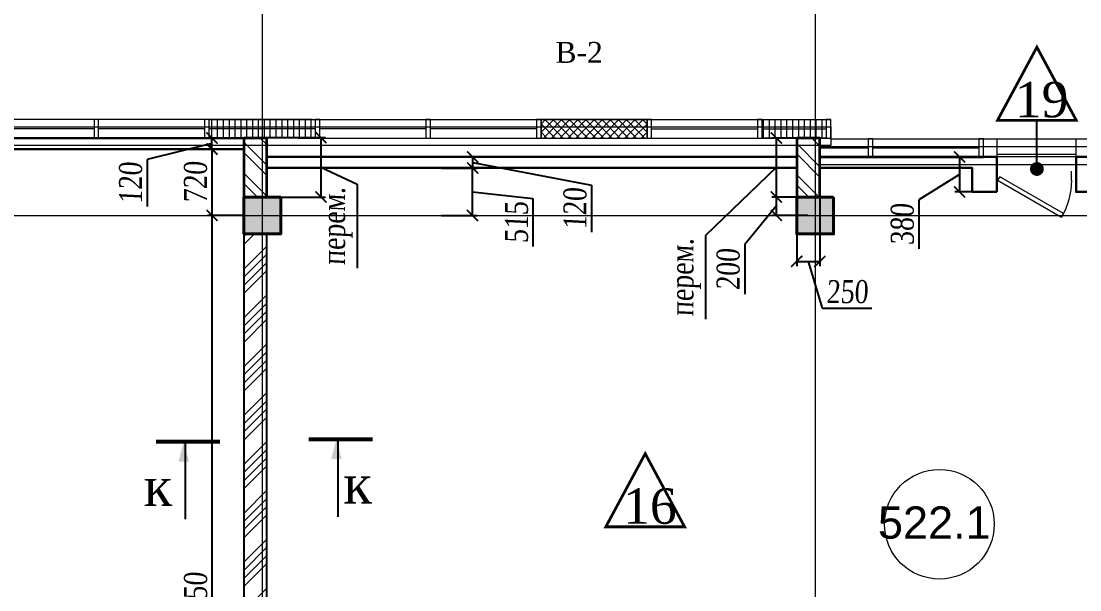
# Model space of a CAD drawing. Header units: inches. Extents: x -407541 to 6688123, y -998590 to 1205599.
# Drawn here: x 154287 to 165775, y 267773 to 273946 of the extents above; entities that cross this region are included whole.
import ezdxf

# ---------------------------------------------------------------- set-up
doc = ezdxf.new("R2010")
doc.units = ezdxf.units.IN
doc.header["$MEASUREMENT"] = 0
doc.linetypes.add('ACAD_ISO04W100', pattern=[30, 24, -3, 0, -3])
for name, color, linetype, lineweight in [('ведомость витражей', 224, 'Continuous', 13), ('ВИТРАЖ', 145, 'Continuous', 9), ('двери', 123, 'Continuous', 13), ('КИРПИЧ', 30, 'Continuous', 35), ('марки полов', 140, 'Continuous', 5), ('МОНОЛИТ', 5, 'Continuous', 40), ('Ограждения', 110, 'Continuous', 18), ('Оси', 254, 'ACAD_ISO04W100', 5), ('ПЕРЕГОРОДКА', 7, 'Continuous', 25), ('размер внутр', 142, 'Continuous', 5), ('Цоколь', 21, 'Continuous', 30), ('Штриховка', 7, 'Continuous', 9), ('ШТРИХОВКА КИРПИЧ', 30, 'Continuous', 9), ('Экспликацийа', 7, 'Continuous', 18)]:
    doc.layers.add(name, color=color, linetype=linetype, lineweight=lineweight)
doc.layers.add('РЕАЛЬНЫЙ ВИТРАЖ', color=120, linetype='Continuous', lineweight=5, plot=False)
doc.styles.get("Standard").update_dxf_attribs({"font": 'arial.ttf'})
doc.styles.add('STYLE2', font='times.ttf', dxfattribs={"width": 0.8, "oblique": 3})
doc.styles.add('Times', font='times.ttf')
doc.styles.add('стиль1', font='times.ttf')
doc.dimstyles.new('vnytren', dxfattribs={"dimtxt": 250, "dimasz": 120, "dimexe": 50, "dimexo": 0, "dimgap": 50, "dimtad": 1, "dimdec": 0, "dimzin": 0, "dimdsep": 46, "dimtxsty": 'STYLE2', "dimblk": 'ARCHTICK', "dimcen": 0, "dimadec": 0, "dimazin": 0, "dimtfac": 1, "dimtdec": 0, "dimtmove": 1, "dimatfit": 2, "dimldrblk": 'DOT', "dimfxl": 1, "dimtolj": 1, "dimtzin": 0, "dimarcsym": 0})
doc.dimstyles.new('для 100 масштаба', dxfattribs={"dimtxt": 200, "dimasz": 150, "dimexe": 70, "dimexo": 0, "dimgap": 50, "dimtad": 1, "dimdec": 0, "dimrnd": 5, "dimzin": 0, "dimdsep": 46, "dimtxsty": 'Standard', "dimblk": 'ARCHTICK', "dimcen": 0, "dimadec": 0, "dimazin": 0, "dimtfac": 1, "dimtdec": 0, "dimtmove": 1, "dimatfit": 2, "dimldrblk": 'DOT', "dimfxl": 1, "dimtolj": 1, "dimtzin": 0, "dimarcsym": 0})

# ---------------------------------------------------------------- blocks, each defined once
blk = doc.blocks.new('*U23')
for p, q in [((-800, 0), (-800, 100)), ((0, 0), (0, 100))]:
    blk.add_line(p, q)
blk.add_lwpolyline([(0, 0), (-693, -400), (-715, -362), (-22, 38)], close=True)
blk.add_arc((0, 0), 800, 180, 210)
blk = doc.blocks.new('_ARCHTICK')
at = {"color": 0, "linetype": 'ByBlock', "const_width": 0.15}
blk.add_lwpolyline([(-0.5, -0.5), (0.5, 0.5)], dxfattribs=at)
blk = doc.blocks.new('*D1635')
at = {"layer": 'размер внутр', "color": 0, "lineweight": -2, "transparency": 16777216}
for p, q in [((156703, 271837), (156308, 271837)), ((156358, 263487), (156358, 271837)), ((156703, 263487), (156308, 263487))]:
    blk.add_line(p, q, dxfattribs=at)
at = {"layer": 'размер внутр', "color": 0, "lineweight": -2, "transparency": 16777216, "xscale": 120, "yscale": 120, "zscale": 120}
for p, rotation in [((156358, 271837), 90), ((156358, 263487), 270)]:
    blk.add_blockref('_ARCHTICK', p, dxfattribs=dict(at, rotation=rotation))
at = {"layer": 'размер внутр', "color": 0, "transparency": 16777216, "insert": (156181, 267662), "char_height": 250, "attachment_point": 5, "rotation": 90, "style": 'STYLE2'}
blk.add_mtext('\\A1;8350', dxfattribs=at)
blk = doc.blocks.new('_Dot')
at = {"color": 0, "linetype": 'ByBlock', "lineweight": -2}
blk.add_line((-0.5, 0), (-1, 0), dxfattribs=at)
at = {"color": 0, "linetype": 'ByBlock', "const_width": 0.5}
blk.add_lwpolyline([(-0.25, 0, 1), (0.25, 0, 1)], format="xyb", close=True, dxfattribs=at)
blk = doc.blocks.new('*D1636')
at = {"layer": 'размер внутр', "color": 0, "lineweight": -2, "transparency": 16777216}
for p, q in [((156614, 272557), (156308, 272557)), ((156358, 271837), (156358, 272557)), ((156703, 271837), (156308, 271837))]:
    blk.add_line(p, q, dxfattribs=at)
at = {"layer": 'размер внутр', "color": 0, "lineweight": -2, "transparency": 16777216, "xscale": 120, "yscale": 120, "zscale": 120}
for p, rotation in [((156358, 272557), 90), ((156358, 271837), 270)]:
    blk.add_blockref('_ARCHTICK', p, dxfattribs=dict(at, rotation=rotation))
at = {"layer": 'размер внутр', "color": 0, "transparency": 16777216, "insert": (156180, 272197), "char_height": 250, "attachment_point": 5, "rotation": 90, "style": 'STYLE2'}
blk.add_mtext('\\A1;720', dxfattribs=at)
blk = doc.blocks.new('*D1844')
at = {"layer": 'размер внутр', "color": 0, "lineweight": -2, "transparency": 16777216}
for p, q in [((162703, 272677), (162431, 272677)), ((162481, 272677), (162481, 272037)), ((162481, 272357), (161713, 271620)), ((162703, 272037), (162431, 272037)), ((161713, 271620), (161713, 270710))]:
    blk.add_line(p, q, dxfattribs=at)
at = {"layer": 'размер внутр', "color": 0, "lineweight": -2, "transparency": 16777216, "xscale": 120, "yscale": 120, "zscale": 120}
for p, rotation in [((162481, 272677), 90), ((162481, 272037), 270)]:
    blk.add_blockref('_ARCHTICK', p, dxfattribs=dict(at, rotation=rotation))
at = {"layer": 'размер внутр', "color": 0, "transparency": 16777216, "insert": (161498, 271165), "char_height": 250, "attachment_point": 5, "rotation": 90, "style": 'STYLE2'}
blk.add_mtext('\\A1;{\\fTimes New Roman|b0|i0|c204|p18;перем.}', dxfattribs=at)
blk = doc.blocks.new('*D1845')
at = {"layer": 'размер внутр', "color": 0, "lineweight": -2, "transparency": 16777216}
for p, q in [((162703, 272037), (162431, 272037)), ((162481, 272037), (162481, 271837)), ((162481, 271937), (162138, 271521)), ((162825, 271837), (162431, 271837)), ((162138, 271521), (162138, 270982))]:
    blk.add_line(p, q, dxfattribs=at)
at = {"layer": 'размер внутр', "color": 0, "lineweight": -2, "transparency": 16777216, "xscale": 120, "yscale": 120, "zscale": 120}
for p, rotation in [((162481, 272037), 90), ((162481, 271837), 270)]:
    blk.add_blockref('_ARCHTICK', p, dxfattribs=dict(at, rotation=rotation))
at = {"layer": 'размер внутр', "color": 0, "transparency": 16777216, "insert": (161960, 271251), "char_height": 250, "attachment_point": 5, "rotation": 90, "style": 'STYLE2'}
blk.add_mtext('\\A1;200', dxfattribs=at)
blk = doc.blocks.new('*D3149')
at = {"layer": 'размер внутр', "color": 0, "lineweight": -2, "transparency": 16777216}
for p, q in [((156357, 272617), (155654, 272445)), ((156399, 272677), (156307, 272677)), ((156357, 272557), (156357, 272677)), ((156399, 272557), (156307, 272557)), ((155654, 272445), (155654, 271934))]:
    blk.add_line(p, q, dxfattribs=at)
at = {"layer": 'размер внутр', "color": 0, "lineweight": -2, "transparency": 16777216, "xscale": 120, "yscale": 120, "zscale": 120}
for p, rotation in [((156357, 272677), 90), ((156357, 272557), 270)]:
    blk.add_blockref('_ARCHTICK', p, dxfattribs=dict(at, rotation=rotation))
at = {"layer": 'размер внутр', "color": 0, "transparency": 16777216, "insert": (155476, 272190), "char_height": 250, "attachment_point": 5, "rotation": 90, "style": 'STYLE2'}
blk.add_mtext('\\A1;120', dxfattribs=at)
blk = doc.blocks.new('*D3150')
at = {"layer": 'размер внутр', "color": 0, "lineweight": -2, "transparency": 16777216}
for p, q in [((158849, 272352), (159235, 272352)), ((159185, 271837), (159185, 272352)), ((159185, 272095), (159840, 272022)), ((159840, 272022), (159840, 271500)), ((158849, 271837), (159235, 271837))]:
    blk.add_line(p, q, dxfattribs=at)
at = {"layer": 'размер внутр', "color": 0, "lineweight": -2, "transparency": 16777216, "xscale": 120, "yscale": 120, "zscale": 120}
for p, rotation in [((159185, 272352), 90), ((159185, 271837), 270)]:
    blk.add_blockref('_ARCHTICK', p, dxfattribs=dict(at, rotation=rotation))
at = {"layer": 'размер внутр', "color": 0, "transparency": 16777216, "insert": (159663, 271761), "char_height": 250, "attachment_point": 5, "rotation": 90, "style": 'STYLE2'}
blk.add_mtext('\\A1;515', dxfattribs=at)
blk = doc.blocks.new('*D3151')
at = {"layer": 'размер внутр', "color": 0, "lineweight": -2, "transparency": 16777216}
for p, q in [((158849, 272472), (159237, 272472)), ((159187, 272352), (159187, 272472)), ((159187, 272412), (160475, 272167)), ((158849, 272352), (159237, 272352)), ((160475, 272167), (160475, 271656))]:
    blk.add_line(p, q, dxfattribs=at)
at = {"layer": 'размер внутр', "color": 0, "lineweight": -2, "transparency": 16777216, "xscale": 120, "yscale": 120, "zscale": 120}
for p, rotation in [((159187, 272472), 90), ((159187, 272352), 270)]:
    blk.add_blockref('_ARCHTICK', p, dxfattribs=dict(at, rotation=rotation))
at = {"layer": 'размер внутр', "color": 0, "transparency": 16777216, "insert": (160298, 271912), "char_height": 250, "attachment_point": 5, "rotation": 90, "style": 'STYLE2'}
blk.add_mtext('\\A1;120', dxfattribs=at)
blk = doc.blocks.new('*D3152')
at = {"layer": 'размер внутр', "color": 0, "lineweight": -2, "transparency": 16777216}
for p, q in [((164571, 272472), (164419, 272472)), ((164469, 272472), (164469, 272092)), ((164469, 272282), (164028, 272007)), ((164607, 272092), (164419, 272092)), ((164028, 272007), (164028, 271473))]:
    blk.add_line(p, q, dxfattribs=at)
at = {"layer": 'размер внутр', "color": 0, "lineweight": -2, "transparency": 16777216, "xscale": 120, "yscale": 120, "zscale": 120}
for p, rotation in [((164469, 272472), 90), ((164469, 272092), 270)]:
    blk.add_blockref('_ARCHTICK', p, dxfattribs=dict(at, rotation=rotation))
at = {"layer": 'размер внутр', "color": 0, "transparency": 16777216, "insert": (163850, 271740), "char_height": 250, "attachment_point": 5, "rotation": 90, "style": 'STYLE2'}
blk.add_mtext('\\A1;380', dxfattribs=at)
blk = doc.blocks.new('*D3252')
at = {"layer": 'размер внутр', "color": 0, "lineweight": -2, "transparency": 16777216}
for p, q in [((162703, 272037), (162703, 271288)), ((162953, 272037), (162953, 271288)), ((162703, 271338), (162953, 271338)), ((162828, 271338), (162980, 270831)), ((162980, 270831), (163519, 270831))]:
    blk.add_line(p, q, dxfattribs=at)
at = {"layer": 'размер внутр', "color": 0, "lineweight": -2, "transparency": 16777216, "xscale": 120, "yscale": 120, "zscale": 120, "rotation": 180}
blk.add_blockref('_ARCHTICK', (162703, 271338), dxfattribs=at)
at = {"layer": 'размер внутр', "color": 0, "lineweight": -2, "transparency": 16777216, "xscale": 120, "yscale": 120, "zscale": 120}
blk.add_blockref('_ARCHTICK', (162953, 271338), dxfattribs=at)
at = {"layer": 'размер внутр', "color": 0, "transparency": 16777216, "insert": (163250, 271008), "char_height": 250, "attachment_point": 5, "style": 'STYLE2'}
blk.add_mtext('\\A1;250', dxfattribs=at)
blk = doc.blocks.new('*D3387')
at = {"layer": 'размер внутр', "color": 0, "lineweight": -2, "transparency": 16777216}
for p, q in [((156954, 272682), (157590, 272682)), ((157540, 272682), (157540, 272037)), ((157540, 272360), (157933, 272175)), ((157933, 272175), (157933, 271265)), ((156953, 272037), (157590, 272037))]:
    blk.add_line(p, q, dxfattribs=at)
at = {"layer": 'размер внутр', "color": 0, "lineweight": -2, "transparency": 16777216, "xscale": 120, "yscale": 120, "zscale": 120}
for p, rotation in [((157540, 272682), 90), ((157540, 272037), 270)]:
    blk.add_blockref('_ARCHTICK', p, dxfattribs=dict(at, rotation=rotation))
at = {"layer": 'размер внутр', "color": 0, "transparency": 16777216, "insert": (157718, 271720), "char_height": 250, "attachment_point": 5, "rotation": 90, "style": 'STYLE2'}
blk.add_mtext('\\A1;{\\fTimes New Roman|b0|i0|c204|p18;перем.}', dxfattribs=at)

msp = doc.modelspace()

# ---------------------------------------------------------------- hatches: boundary and pattern name
h = msp.add_hatch(color=256)
h.set_gradient(color2=(0, 0, 0), one_color=1)
h.paths.add_polyline_path([(155994.6, 269165), (156051.4, 269165), (156051.4, 269379)])
h.paths.add_polyline_path([(156051.4, 269379), (156051.4, 269165), (156108.2, 269165)])
h = msp.add_hatch(color=256)
h.set_gradient(color2=(0, 0, 0), one_color=1)
h.paths.add_polyline_path([(157651.1, 269191.7), (157707.8, 269191.7), (157707.8, 269405.6)])
h.paths.add_polyline_path([(157707.8, 269405.6), (157707.8, 269191.7), (157764.6, 269191.7)])
at = {"layer": 'ВИТРАЖ', "ltscale": 0.1}
h = msp.add_hatch(dxfattribs=at)
h.set_pattern_fill('ANSI31', color=256, scale=20, angle=45, style=0)
h.set_pattern_definition([(90, (-6240443.616, 1479824.875), (-63.5, 1e-14), [])])
h.paths.add_polyline_path([(156328.2, 272877.2), (157478.2, 272877.2), (157478.2, 272677.4), (156328.2, 272677.4)])
h = msp.add_hatch(dxfattribs=at)
h.set_pattern_fill('ANSI37', color=256, scale=500, style=0)
h.set_pattern_definition([(135, (189185.425, 180993.49), (44.194174, 44.194174), []), (45, (189185.425, 180993.49), (44.194174, -44.194174), [])])
h.paths.add_polyline_path([(161078.2, 272877.2), (159928.2, 272877.2), (159928.2, 272677.2), (161078.2, 272677.2)])
h = msp.add_hatch(dxfattribs=at)
h.set_pattern_fill('ANSI31', color=256, scale=20, angle=45, style=0)
h.set_pattern_definition([(90, (-6234520.053, 1479824.56), (-63.5, 1e-14), [])])
h.paths.add_polyline_path([(162328.2, 272877.4), (163023.2, 272877.2), (163023.2, 272677.4), (162328.2, 272677.6)])
at = {"layer": 'Штриховка'}
h = msp.add_hatch(dxfattribs=at)
h.set_pattern_fill('ANSI32', color=256, scale=25, style=0)
h.set_pattern_definition([(135, (6957736.77, -624333.1), (168.379802, 168.379802), []), (135, (6957624.52, -624333.1), (168.379802, 168.379802), [])])
h.paths.add_polyline_path([(156703.2, 272037.3), (156953.2, 272037.3), (156953.2, 272677.2), (156703.2, 272677.4)])
h = msp.add_hatch(dxfattribs=at)
h.set_pattern_fill('ANSI32', color=256, scale=25, style=0)
h.set_pattern_definition([(135, (6963736.77, -624348.17), (168.379802, 168.379802), []), (135, (6963624.52, -624348.17), (168.379802, 168.379802), [])])
h.paths.add_polyline_path([(162703.2, 272037.2), (162953.2, 272037.2), (162953.2, 272677.2), (162703.2, 272677.2)])
h = msp.add_hatch(dxfattribs=at)
h.set_pattern_fill('ANSI35', color=256, scale=25, style=0)
h.set_pattern_definition([(45, (-6764080.43, -624333.35), (-112.2532015, 112.2532015), []), (45, (-6763968.18, -624333.35), (-112.2532015, 112.2532015), [198.4375, -39.6875, 0, -39.6875])])
h.paths.add_polyline_path([(17203.4, 266637), (17603.4, 266637), (17603.4, 266237), (17203.4, 266237)])
h.paths.add_polyline_path([(20203.4, 266637), (20603.4, 266637), (20603.4, 266237), (20203.4, 266237)])
h.paths.add_polyline_path([(24073.4, 266637), (24473.4, 266637), (24473.4, 266237), (24073.4, 266237)])
h.paths.add_polyline_path([(17203.4, 261137), (17603.4, 261137), (17603.4, 260737), (17203.4, 260737)])
h.paths.add_polyline_path([(17203.4, 252637), (17603.4, 252637), (17603.4, 252237), (17203.4, 252237)])
h.paths.add_polyline_path([(17203.4, 249137), (17603.4, 249137), (17603.4, 248737), (17203.4, 248737)])
h.paths.add_polyline_path([(17203.4, 243137), (17603.4, 243137), (17603.4, 242737), (17203.4, 242737)])
h.paths.add_polyline_path([(17203.4, 237137), (17603.4, 237137), (17603.4, 236737), (17203.4, 236737)])
h.paths.add_polyline_path([(20203.4, 231137), (20603.4, 231137), (20603.4, 230737), (20203.4, 230737)])
h.paths.add_polyline_path([(20203.4, 237137), (20603.4, 237137), (20603.4, 236737), (20203.4, 236737)])
h.paths.add_polyline_path([(20203.4, 243137), (20603.4, 243137), (20603.4, 242737), (20203.4, 242737)])
h.paths.add_polyline_path([(20203.4, 249137), (20603.4, 249137), (20603.4, 248737), (20203.4, 248737)])
h.paths.add_polyline_path([(20203.4, 228037), (20603.4, 228037), (20603.4, 227637), (20203.4, 227637)])
h.paths.add_polyline_path([(20203.4, 219337), (20603.4, 219337), (20603.4, 218937), (20203.4, 218937)])
h.paths.add_polyline_path([(24703.4, 258237), (25103.4, 258237), (25103.4, 257837), (24703.4, 257837)])
h.paths.add_polyline_path([(30703.4, 263637), (31103.4, 263637), (31103.4, 263237), (30703.4, 263237)])
h.paths.add_polyline_path([(30703.4, 258237), (31103.4, 258237), (31103.4, 257837), (30703.4, 257837)])
h.paths.add_polyline_path([(36703.4, 263637), (37103.4, 263637), (37103.4, 263237), (36703.4, 263237)])
h.paths.add_polyline_path([(36703.4, 258237), (37103.4, 258237), (37103.4, 257837), (36703.4, 257837)])
h.paths.add_polyline_path([(42703.4, 263637), (43103.4, 263637), (43103.4, 263237), (42703.4, 263237)])
h.paths.add_polyline_path([(42703.4, 258237), (43103.4, 258237), (43103.4, 257837), (42703.4, 257837)])
h.paths.add_polyline_path([(48703.4, 258237), (49103.4, 258237), (49103.4, 257837), (48703.4, 257837)])
h.paths.add_polyline_path([(54703.4, 263637), (55103.4, 263637), (55103.4, 263237), (54703.4, 263237)])
h.paths.add_polyline_path([(54703.4, 258237), (55103.4, 258237), (55103.4, 257837), (54703.4, 257837)])
h.paths.add_polyline_path([(60703.4, 263637), (61103.4, 263637), (61103.4, 263237), (60703.4, 263237)])
h.paths.add_polyline_path([(60703.4, 258237), (61103.4, 258237), (61103.4, 257837), (60703.4, 257837)])
h.paths.add_polyline_path([(66703.4, 263637), (67103.4, 263637), (67103.4, 263237), (66703.4, 263237)])
h.paths.add_polyline_path([(66703.4, 258237), (67103.4, 258237), (67103.4, 257837), (66703.4, 257837)])
h.paths.add_polyline_path([(72703.4, 258237), (73103.4, 258237), (73103.4, 257837), (72703.4, 257837)])
h.paths.add_polyline_path([(78703.4, 263637), (79103.4, 263637), (79103.4, 263237), (78703.4, 263237)])
h.paths.add_polyline_path([(78703.4, 258237), (79103.4, 258237), (79103.4, 257837), (78703.4, 257837)])
h.paths.add_polyline_path([(84703.4, 263637), (85103.4, 263637), (85103.4, 263237), (84703.4, 263237)])
h.paths.add_polyline_path([(84703.4, 258237), (85103.4, 258237), (85103.4, 257837), (84703.4, 257837)])
h.paths.add_polyline_path([(90703.4, 258237), (91103.4, 258237), (91103.4, 257837), (90703.4, 257837)])
h.paths.add_polyline_path([(30703.4, 272037), (31103.4, 272037), (31103.4, 271637), (30703.4, 271637)])
h.paths.add_polyline_path([(36703.4, 272037), (37103.4, 272037), (37103.4, 271637), (36703.4, 271637)])
h.paths.add_polyline_path([(42703.4, 272037), (43103.4, 272037), (43103.4, 271637), (42703.4, 271637)])
h.paths.add_polyline_path([(54703.4, 272037), (55103.4, 272037), (55103.4, 271637), (54703.4, 271637)])
h.paths.add_polyline_path([(60703.4, 272037), (61103.4, 272037), (61103.4, 271637), (60703.4, 271637)])
h.paths.add_polyline_path([(66703.4, 272037), (67103.4, 272037), (67103.4, 271637), (66703.4, 271637)])
h.paths.add_polyline_path([(78703.4, 272037), (79103.4, 272037), (79103.4, 271637), (78703.4, 271637)])
h.paths.add_polyline_path([(84703.4, 272037), (85103.4, 272037), (85103.4, 271637), (84703.4, 271637)])
h.paths.add_polyline_path([(91333.4, 266637), (91733.4, 266637), (91733.4, 266237), (91333.4, 266237)])
h.paths.add_polyline_path([(95203.4, 266637), (95603.4, 266637), (95603.4, 266237), (95203.4, 266237)])
h.paths.add_polyline_path([(91333.4, 261137), (91733.4, 261137), (91733.4, 260737), (91333.4, 260737)])
h.paths.add_polyline_path([(95203.4, 261137), (95603.4, 261137), (95603.4, 260737), (95203.4, 260737)])
h.paths.add_polyline_path([(17203.4, 219337), (17603.4, 219337), (17603.4, 218937), (17203.4, 218937)])
h.paths.add_polyline_path([(12103.4, 219337), (12503.4, 219337), (12503.4, 218937), (12103.4, 218937)])
h.paths.add_polyline_path([(8503.4, 222937), (8903.4, 222937), (8903.4, 222537), (8503.4, 222537)])
h.paths.add_polyline_path([(8503.4, 228037), (8903.4, 228037), (8903.4, 227637), (8503.4, 227637)])
h.paths.add_polyline_path([(10603.4, 237137), (11003.4, 237137), (11003.4, 236737), (10603.4, 236737)])
h.paths.add_polyline_path([(10603.4, 243137), (11003.4, 243137), (11003.4, 242737), (10603.4, 242737)])
h.paths.add_polyline_path([(10603.4, 249137), (11003.4, 249137), (11003.4, 248737), (10603.4, 248737)])
h.paths.add_polyline_path([(26803.4, 237137), (27203.4, 237137), (27203.4, 236737), (26803.4, 236737)])
h.paths.add_polyline_path([(26803.4, 243137), (27203.4, 243137), (27203.4, 242737), (26803.4, 242737)])
h.paths.add_polyline_path([(26803.4, 249137), (27203.4, 249137), (27203.4, 248737), (26803.4, 248737)])
h.paths.add_polyline_path([(25303.4, 219337), (25703.4, 219337), (25703.4, 218937), (25303.4, 218937)])
h.paths.add_polyline_path([(28903.4, 222937), (29303.4, 222937), (29303.4, 222537), (28903.4, 222537)])
h.paths.add_polyline_path([(28903.4, 228037), (29303.4, 228037), (29303.4, 227637), (28903.4, 227637)])
h.paths.add_polyline_path([(26803.4, 231137), (27203.4, 231137), (27203.4, 230737), (26803.4, 230737)])
h.paths.add_polyline_path([(26803.4, 228037), (27203.4, 228037), (27203.4, 227637), (26803.4, 227637)])
h.paths.add_polyline_path([(95203.4, 243137), (95603.4, 243137), (95603.4, 242737), (95203.4, 242737)])
h.paths.add_polyline_path([(95203.4, 237137), (95603.4, 237137), (95603.4, 236737), (95203.4, 236737)])
h.paths.add_polyline_path([(98203.4, 231137), (98603.4, 231137), (98603.4, 230737), (98203.4, 230737)])
h.paths.add_polyline_path([(98203.4, 237137), (98603.4, 237137), (98603.4, 236737), (98203.4, 236737)])
h.paths.add_polyline_path([(98203.4, 243137), (98603.4, 243137), (98603.4, 242737), (98203.4, 242737)])
h.paths.add_polyline_path([(98203.4, 249137), (98603.4, 249137), (98603.4, 248737), (98203.4, 248737)])
h.paths.add_polyline_path([(98203.4, 222937), (98603.4, 222937), (98603.4, 222537), (98203.4, 222537)])
h.paths.add_polyline_path([(98203.4, 219337), (98603.4, 219337), (98603.4, 218937), (98203.4, 218937)])
h.paths.add_polyline_path([(95203.4, 222937), (95603.4, 222937), (95603.4, 222537), (95203.4, 222537)])
h.paths.add_polyline_path([(95203.4, 219337), (95603.4, 219337), (95603.4, 218937), (95203.4, 218937)])
h.paths.add_polyline_path([(90103.4, 219337), (90503.4, 219337), (90503.4, 218937), (90103.4, 218937)])
h.paths.add_polyline_path([(86503.4, 222937), (86903.4, 222937), (86903.4, 222537), (86503.4, 222537)])
h.paths.add_polyline_path([(86503.4, 228037), (86903.4, 228037), (86903.4, 227637), (86503.4, 227637)])
h.paths.add_polyline_path([(88603.4, 237137), (89003.4, 237137), (89003.4, 236737), (88603.4, 236737)])
h.paths.add_polyline_path([(88603.4, 243137), (89003.4, 243137), (89003.4, 242737), (88603.4, 242737)])
h.paths.add_polyline_path([(104803.4, 237137), (105203.4, 237137), (105203.4, 236737), (104803.4, 236737)])
h.paths.add_polyline_path([(104803.4, 243137), (105203.4, 243137), (105203.4, 242737), (104803.4, 242737)])
h.paths.add_polyline_path([(104803.4, 249137), (105203.4, 249137), (105203.4, 248737), (104803.4, 248737)])
h.paths.add_polyline_path([(103303.4, 219337), (103703.4, 219337), (103703.4, 218937), (103303.4, 218937)])
h.paths.add_polyline_path([(106903.4, 222937), (107303.4, 222937), (107303.4, 222537), (106903.4, 222537)])
h.paths.add_polyline_path([(104803.4, 231137), (105203.4, 231137), (105203.4, 230737), (104803.4, 230737)])
h.paths.add_polyline_path([(176603.4, 266637), (176203.4, 266637), (176203.4, 266237), (176603.4, 266237)])
h.paths.add_polyline_path([(173603.4, 266637), (173203.4, 266637), (173203.4, 266237), (173603.4, 266237)])
h.paths.add_polyline_path([(169733.4, 266637), (169333.4, 266637), (169333.4, 266237), (169733.4, 266237)])
h.paths.add_polyline_path([(176603.4, 261137), (176203.4, 261137), (176203.4, 260737), (176603.4, 260737)])
h.paths.add_polyline_path([(176603.4, 252637), (176203.4, 252637), (176203.4, 252237), (176603.4, 252237)])
h.paths.add_polyline_path([(176603.4, 249137), (176203.4, 249137), (176203.4, 248737), (176603.4, 248737)])
h.paths.add_polyline_path([(176603.4, 243137), (176203.4, 243137), (176203.4, 242737), (176603.4, 242737)])
h.paths.add_polyline_path([(176603.4, 237137), (176203.4, 237137), (176203.4, 236737), (176603.4, 236737)])
h.paths.add_polyline_path([(173603.4, 231137), (173203.4, 231137), (173203.4, 230737), (173603.4, 230737)])
h.paths.add_polyline_path([(173603.4, 237137), (173203.4, 237137), (173203.4, 236737), (173603.4, 236737)])
h.paths.add_polyline_path([(173603.4, 243137), (173203.4, 243137), (173203.4, 242737), (173603.4, 242737)])
h.paths.add_polyline_path([(173603.4, 249137), (173203.4, 249137), (173203.4, 248737), (173603.4, 248737)])
h.paths.add_polyline_path([(173603.4, 228037), (173203.4, 228037), (173203.4, 227637), (173603.4, 227637)])
h.paths.add_polyline_path([(173603.4, 222937), (173203.4, 222937), (173203.4, 222537), (173603.4, 222537)])
h.paths.add_polyline_path([(173603.4, 219337), (173203.4, 219337), (173203.4, 218937), (173603.4, 218937)])
h.paths.add_polyline_path([(169103.4, 258237), (168703.4, 258237), (168703.4, 257837), (169103.4, 257837)])
h.paths.add_polyline_path([(163103.4, 263637), (162703.4, 263637), (162703.4, 263237), (163103.4, 263237)])
h.paths.add_polyline_path([(163103.4, 258237), (162703.4, 258237), (162703.4, 257837), (163103.4, 257837)])
h.paths.add_polyline_path([(157103.4, 263637), (156703.4, 263637), (156703.4, 263237), (157103.4, 263237)])
h.paths.add_polyline_path([(157103.4, 258237), (156703.4, 258237), (156703.4, 257837), (157103.4, 257837)])
h.paths.add_polyline_path([(151103.4, 263637), (150703.4, 263637), (150703.4, 263237), (151103.4, 263237)])
h.paths.add_polyline_path([(151103.4, 258237), (150703.4, 258237), (150703.4, 257837), (151103.4, 257837)])
h.paths.add_polyline_path([(145103.4, 258237), (144703.4, 258237), (144703.4, 257837), (145103.4, 257837)])
h.paths.add_polyline_path([(139103.4, 263637), (138703.4, 263637), (138703.4, 263237), (139103.4, 263237)])
h.paths.add_polyline_path([(139103.4, 258237), (138703.4, 258237), (138703.4, 257837), (139103.4, 257837)])
h.paths.add_polyline_path([(133103.4, 263637), (132703.4, 263637), (132703.4, 263237), (133103.4, 263237)])
h.paths.add_polyline_path([(133103.4, 258237), (132703.4, 258237), (132703.4, 257837), (133103.4, 257837)])
h.paths.add_polyline_path([(127103.4, 263637), (126703.4, 263637), (126703.4, 263237), (127103.4, 263237)])
h.paths.add_polyline_path([(127103.4, 258237), (126703.4, 258237), (126703.4, 257837), (127103.4, 257837)])
h.paths.add_polyline_path([(121103.4, 258237), (120703.4, 258237), (120703.4, 257837), (121103.4, 257837)])
h.paths.add_polyline_path([(115103.4, 263637), (114703.4, 263637), (114703.4, 263237), (115103.4, 263237)])
h.paths.add_polyline_path([(115103.4, 258237), (114703.4, 258237), (114703.4, 257837), (115103.4, 257837)])
h.paths.add_polyline_path([(109103.4, 263637), (108703.4, 263637), (108703.4, 263237), (109103.4, 263237)])
h.paths.add_polyline_path([(109103.4, 258237), (108703.4, 258237), (108703.4, 257837), (109103.4, 257837)])
h.paths.add_polyline_path([(103103.4, 258237), (102703.4, 258237), (102703.4, 257837), (103103.4, 257837)])
h.paths.add_polyline_path([(163103.4, 272037), (162703.4, 272037), (162703.4, 271637), (163103.4, 271637)])
h.paths.add_polyline_path([(157103.4, 272037), (156703.4, 272037), (156703.4, 271637), (157103.4, 271637)])
h.paths.add_polyline_path([(151103.4, 272037), (150703.4, 272037), (150703.4, 271637), (151103.4, 271637)])
h.paths.add_polyline_path([(139103.4, 272037), (138703.4, 272037), (138703.4, 271637), (139103.4, 271637)])
h.paths.add_polyline_path([(133103.4, 272037), (132703.4, 272037), (132703.4, 271637), (133103.4, 271637)])
h.paths.add_polyline_path([(127103.4, 272037), (126703.4, 272037), (126703.4, 271637), (127103.4, 271637)])
h.paths.add_polyline_path([(115103.4, 272037), (114703.4, 272037), (114703.4, 271637), (115103.4, 271637)])
h.paths.add_polyline_path([(109103.4, 272037), (108703.4, 272037), (108703.4, 271637), (109103.4, 271637)])
h.paths.add_polyline_path([(102473.4, 266637), (102073.4, 266637), (102073.4, 266237), (102473.4, 266237)])
h.paths.add_polyline_path([(98603.4, 266637), (98203.4, 266637), (98203.4, 266237), (98603.4, 266237)])
h.paths.add_polyline_path([(176603.4, 222937), (176203.4, 222937), (176203.4, 222537), (176603.4, 222537)])
h.paths.add_polyline_path([(176603.4, 219337), (176203.4, 219337), (176203.4, 218937), (176603.4, 218937)])
h.paths.add_polyline_path([(181703.4, 219337), (181303.4, 219337), (181303.4, 218937), (181703.4, 218937)])
h.paths.add_polyline_path([(185303.4, 222937), (184903.4, 222937), (184903.4, 222537), (185303.4, 222537)])
h.paths.add_polyline_path([(185303.4, 228037), (184903.4, 228037), (184903.4, 227637), (185303.4, 227637)])
h.paths.add_polyline_path([(183203.4, 237137), (182803.4, 237137), (182803.4, 236737), (183203.4, 236737)])
h.paths.add_polyline_path([(183203.4, 243137), (182803.4, 243137), (182803.4, 242737), (183203.4, 242737)])
h.paths.add_polyline_path([(183203.4, 249137), (182803.4, 249137), (182803.4, 248737), (183203.4, 248737)])
h.paths.add_polyline_path([(167003.4, 237137), (166603.4, 237137), (166603.4, 236737), (167003.4, 236737)])
h.paths.add_polyline_path([(167003.4, 243137), (166603.4, 243137), (166603.4, 242737), (167003.4, 242737)])
h.paths.add_polyline_path([(167003.4, 249137), (166603.4, 249137), (166603.4, 248737), (167003.4, 248737)])
h.paths.add_polyline_path([(168503.4, 219337), (168103.4, 219337), (168103.4, 218937), (168503.4, 218937)])
h.paths.add_polyline_path([(164903.4, 222937), (164503.4, 222937), (164503.4, 222537), (164903.4, 222537)])
h.paths.add_polyline_path([(164903.4, 228037), (164503.4, 228037), (164503.4, 227637), (164903.4, 227637)])
h.paths.add_polyline_path([(167003.4, 231137), (166603.4, 231137), (166603.4, 230737), (167003.4, 230737)])
h.paths.add_polyline_path([(167003.4, 228037), (166603.4, 228037), (166603.4, 227637), (167003.4, 227637)])
h.paths.add_polyline_path([(91333.4, 258237), (91733.4, 258237), (91733.4, 257837), (91333.4, 257837)])
h.paths.add_polyline_path([(95203.4, 258237), (95603.4, 258237), (95603.4, 257837), (95203.4, 257837)])
h.paths.add_polyline_path([(180703.4, 261137), (180303.4, 261137), (180303.4, 260737), (180703.4, 260737)])
h.paths.add_polyline_path([(180703.4, 252637), (180303.4, 252637), (180303.4, 252237), (180703.4, 252237)])
h.paths.add_polyline_path([(13103.4, 261137), (13503.4, 261137), (13503.4, 260737), (13103.4, 260737)])
h.paths.add_polyline_path([(13103.4, 252637), (13503.4, 252637), (13503.4, 252237), (13103.4, 252237)])
h.paths.add_polyline_path([(17203.4, 258237), (17603.4, 258237), (17603.4, 257837), (17203.4, 257837)])
h.paths.add_polyline_path([(13103.4, 258237), (13503.4, 258237), (13503.4, 257837), (13103.4, 257837)])
h.paths.add_polyline_path([(176603.4, 258237), (176203.4, 258237), (176203.4, 257837), (176603.4, 257837)])
h.paths.add_polyline_path([(180703.4, 258237), (180303.4, 258237), (180303.4, 257837), (180703.4, 257837)])
h.paths.add_polyline_path([(98203.4, 228037), (98603.4, 228037), (98603.4, 227637), (98203.4, 227637)])
h.paths.add_polyline_path([(104803.4, 228037), (105203.4, 228037), (105203.4, 227637), (104803.4, 227637)])
h.paths.add_polyline_path([(106903.4, 228037), (107303.4, 228037), (107303.4, 227637), (106903.4, 227637)])
h.paths.add_polyline_path([(17603.4, 222922), (17203.4, 222922), (17203.4, 222537), (17603.4, 222537)])
h.paths.add_polyline_path([(20603.4, 222922), (20203.4, 222922), (20203.4, 222537), (20603.4, 222537)])
at = {"layer": 'ШТРИХОВКА КИРПИЧ', "ltscale": 0.1}
h = msp.add_hatch(dxfattribs=at)
h.set_pattern_fill('ANSI34', color=256, scale=500, style=0)
h.paths.add_polyline_path([(120703.4, 263437.2), (119662.8, 263437.2), (119662.3, 263259.4), (119666.9, 263251.4), (119662.2, 263248.7), (119662.2, 263237), (120703.4, 263237.2)])
h.paths.add_polyline_path([(120703.4, 263487.2), (119663, 263487.5), (119662.8, 263437.2), (120703.4, 263437.2)])
h.paths.add_polyline_path([(123442.7, 263437.2), (121373.4, 263437.2), (121373.4, 263237.2), (123442.4, 263237.2, -0.0006817), (123442.4, 263239.7)])
h.paths.add_polyline_path([(126433.4, 263437.2), (124452.8, 263437.2), (124452.8, 263237.2), (126433.4, 263237.2)])
h.paths.add_polyline_path([(126903.2, 266437.2), (126703.4, 266437.2), (126703.4, 263637.2), (126859.6, 263637.2), (126903.2, 263678.5)])
h.paths.add_polyline_path([(126953.4, 266437.2), (126903.2, 266437.2), (126903.2, 263678.5), (126953.4, 263726)])
h.paths.add_polyline_path([(126903.2, 271637.2), (126703.4, 271637.2), (126703.4, 266437.2), (126903.2, 266437.2)])
h.paths.add_polyline_path([(126953.4, 271637.2), (126903.2, 271637.2), (126903.2, 266437.2), (126953.4, 266437.2)])
h.paths.add_polyline_path([(130653.1, 263437.2), (127103.4, 263437.2), (127103.4, 263237.2), (130653, 263237.2)])
h.paths.add_polyline_path([(130653.2, 263487.2), (127103.4, 263487.2), (127103.4, 263437.2), (130653.1, 263437.2)])
h.paths.add_polyline_path([(132703.3, 263437.2), (131663.2, 263437.2), (131663.2, 263237.2), (132703.2, 263237.2)])
h.paths.add_polyline_path([(132703.4, 263487.2), (131663.2, 263487.2), (131663.2, 263437.2), (132703.3, 263437.2)])
h.paths.add_polyline_path([(132903.2, 266437.2), (132703.4, 266437.2), (132703.4, 263637.2), (132903.2, 263637.2)])
h.paths.add_polyline_path([(132952.5, 266437.2), (132903.2, 266437.2), (132903.2, 263637.2), (132952.5, 263637.2)])
h.paths.add_polyline_path([(132903.2, 271636.8), (132703.4, 271636.8), (132703.4, 266437.2), (132903.2, 266437.2)])
h.paths.add_polyline_path([(132952.5, 271636.8), (132903.2, 271636.8), (132903.2, 266437.2), (132952.5, 266437.2)])
h.paths.add_polyline_path([(132953.2, 272440.5), (132953.1, 272472.2), (132953.2, 272472.2), (132953.3, 272597.2), (132903.2, 272597.2), (132903.2, 272037.2), (132953.1, 272037.2)])
h.paths.add_polyline_path([(132953.3, 272676.8), (132903.2, 272676.8), (132903.2, 272597.2), (132953.3, 272597.2)])
h.paths.add_polyline_path([(132903.2, 272676.8), (132702.9, 272676.8), (132702.9, 272597.2), (132903.2, 272597.2)])
h.paths.add_polyline_path([(132903.2, 272597.2), (132702.9, 272597.2), (132702.9, 272037.2), (132903.2, 272037.2)])
h.paths.add_polyline_path([(135183.4, 263347.2), (135183.4, 263437.2), (133103.4, 263437.2), (133103.4, 263237.2), (135183.1, 263237.2, -0.0027127), (135183.4, 263247.2)])
h.paths.add_polyline_path([(135183.4, 263487.2), (133103.4, 263487.2), (133103.4, 263437.2), (135183.4, 263437.2)])
h.paths.add_polyline_path([(138703.3, 263437.2), (136193.4, 263437.2), (136193.4, 263237.2), (138703.2, 263237.2)])
h.paths.add_polyline_path([(138703.4, 263487.2), (136193.4, 263487.2), (136193.4, 263437.2), (138703.3, 263437.2)])
h.paths.add_polyline_path([(142653.3, 263437.2), (139103.4, 263437.2), (139103.4, 263237.2), (142653.3, 263237.2)])
h.paths.add_polyline_path([(142653.3, 263487.2), (139103.4, 263487.2), (139103.4, 263437.2), (142653.3, 263437.2)])
h.paths.add_polyline_path([(144703.4, 263437.2), (143663.4, 263437.2), (143663.4, 263243.8, -0.0018036), (143663.5, 263237.2), (144703.4, 263237.2)])
h.paths.add_polyline_path([(144703.4, 263487.2), (143663.4, 263487.2), (143663.4, 263437.2), (144703.4, 263437.2)])
h.paths.add_polyline_path([(144903.2, 266237.2), (144803.2, 266237.2), (144803.2, 263637.2), (144903.2, 263637.2)])
h.paths.add_polyline_path([(145053.2, 266237.2), (145003.3, 266237.2), (144903.2, 266237.2), (144903.2, 263637.2), (145053.2, 263637.2)])
h.paths.add_polyline_path([(147442.9, 263437.2), (145103.4, 263437.2), (145103.4, 263237.2), (147442.9, 263237.2)])
h.paths.add_polyline_path([(147442.9, 263487.2), (145103.4, 263487.2), (145103.4, 263437.2), (147442.9, 263437.2)])
h.paths.add_polyline_path([(150433.4, 263437.2), (148452.9, 263437.2), (148452.9, 263247.2, -0.0027268), (148453.1, 263237.2), (150433.4, 263237.2)])
h.paths.add_polyline_path([(154653.2, 263437.2), (151103.4, 263437.2), (151103.4, 263237.2), (154653.2, 263237.2)])
h.paths.add_polyline_path([(154653.2, 263487.2), (151103.4, 263487.2), (151103.4, 263437.2), (154653.2, 263437.2)])
h.paths.add_polyline_path([(156703.4, 263437.2), (155663.2, 263437.2), (155663.2, 263247.2, -0.0027268), (155663.4, 263237.2), (156703.4, 263237.2)])
h.paths.add_polyline_path([(156703.4, 263487.2), (155663.2, 263487.2), (155663.2, 263437.2), (156703.4, 263437.2)])
h.paths.add_polyline_path([(156903.2, 266437.2), (156703.3, 266437.2), (156703.4, 263637.2), (156903.2, 263637.2)])
h.paths.add_polyline_path([(156953.4, 266437.2), (156903.2, 266437.2), (156903.2, 263637.2), (156953.4, 263637.2)])
h.paths.add_polyline_path([(156903.2, 266961.7), (156703.3, 266858.6), (156703.3, 266437.2), (156903.2, 266437.2)])
h.paths.add_polyline_path([(156953.4, 266987.5), (156903.2, 266961.7), (156903.2, 266437.2), (156953.4, 266437.2)])
h.paths.add_polyline_path([(156903.2, 270256.3), (156703.3, 270256.3), (156703.3, 266858.6), (156903.2, 266961.7)])
h.paths.add_polyline_path([(156953.4, 270256.3), (156903.2, 270256.3), (156903.2, 266961.7), (156953.4, 266987.5)])
h.paths.add_polyline_path([(156903.2, 271637.2), (156703.3, 271637.2), (156703.3, 270256.3), (156903.2, 270256.3)])
h.paths.add_polyline_path([(156953.4, 271637.2), (156903.2, 271637.2), (156903.2, 270256.3), (156953.4, 270256.3)])
h.paths.add_polyline_path([(150433.4, 263487.2), (148452.9, 263487.2), (148452.9, 263437.2), (150433.4, 263437.2)])
h.paths.add_polyline_path([(126433.4, 263487.2), (124452.8, 263487.2), (124452.8, 263437.2), (126433.4, 263437.2)])
h.paths.add_polyline_path([(123442.8, 263487.2), (121373.4, 263487.2), (121373.4, 263437.2), (123442.7, 263437.2)])

# ---------------------------------------------------------------- linework, layer by layer
at = {"lineweight": 53}
for p, q in [((156443.8, 269379), (155752.3, 269379)), ((158100.2, 269405.6), (157408.7, 269405.6))]:
    msp.add_line(p, q, dxfattribs=at)
for p, q in [((156066.4, 269379), (156066.4, 268538.3)), ((157722.8, 269405.6), (157722.8, 268565))]:
    msp.add_line(p, q)
at = {"layer": 'ВИТРАЖ', "ltscale": 0.1}
for p, q in [((157293.4, 272877.2), (163073.2, 272877.2)), ((161128.2, 272777.2), (162278.2, 272777.2)), ((162328.2, 272777.2), (163023.2, 272777.2)), ((157293.4, 272677.2), (163073.2, 272677.2)), ((163073.2, 272667.2), (164748.2, 272667.2)), ((164873.2, 272667.2), (165733.2, 272667.2)), ((162953.2, 272467.2), (164678.2, 272467.2))]:
    msp.add_line(p, q, dxfattribs=at)
for points in [[(157443.4, 272877.2), (150389.3, 272877.2)], [(157443.4, 272877.2), (150389.3, 272877.2)], [(155078.2, 272777.2), (153928.2, 272777.2)], [(156278.2, 272777.2), (155128.2, 272777.2)], [(157478.2, 272777.2), (156328.2, 272777.2)], [(158678.2, 272777.2), (157528.2, 272777.2)], [(159878.2, 272777.2), (158728.2, 272777.2)], [(157443.4, 272677.2), (157443.4, 272677.2), (150389.3, 272677.2)], [(163478.2, 272567.2), (162953.2, 272567.2)], [(164678.2, 272567.2), (163528.2, 272567.2)]]:
    msp.add_lwpolyline(points, dxfattribs=at)
at = {"layer": 'ВИТРАЖ'}
for points in [[(155128.2, 272877.2), (155078.2, 272877.2), (155078.2, 272677.2), (155128.2, 272677.2)], [(156328.2, 272877.2), (156278.2, 272877.2), (156278.2, 272677.2), (156328.2, 272677.2)], [(157528.2, 272877.2), (157478.2, 272877.2), (157478.2, 272677.2), (157528.2, 272677.2)], [(158728.2, 272877.2), (158678.2, 272877.2), (158678.2, 272677.2), (158728.2, 272677.2)], [(159928.2, 272877.2), (159878.2, 272877.2), (159878.2, 272677.2), (159928.2, 272677.2)], [(161078.2, 272877.2), (159928.2, 272877.2), (159928.2, 272677.2), (161078.2, 272677.2)], [(161128.2, 272877.2), (161078.2, 272877.2), (161078.2, 272677.2), (161128.2, 272677.2)], [(162328.2, 272877.2), (162278.2, 272877.2), (162278.2, 272677.2), (162328.2, 272677.2)], [(163073.2, 272877.2), (163023.2, 272877.2), (163023.2, 272677.2), (163073.2, 272677.2)], [(163528.2, 272667.2), (163478.2, 272667.2), (163478.2, 272467.2), (163528.2, 272467.2)], [(164728.2, 272667.2), (164678.2, 272667.2), (164678.2, 272467.2), (164728.2, 272467.2)]]:
    msp.add_lwpolyline(points, close=True, dxfattribs=at)
at = {"layer": 'ВИТРАЖ', "ltscale": 0.1}
for points in [[(156328.2, 272877.2), (157478.2, 272877.2), (157478.2, 272677.4), (156328.2, 272677.4)], [(162328.2, 272877.4), (163023.2, 272877.2), (163023.2, 272677.4), (162328.2, 272677.6)], [(164728.2, 272667.2), (164873.2, 272667.2), (164873.2, 272472.2), (164728.2, 272472.2)], [(165733.2, 272667.2), (165878.2, 272667.2), (165878.2, 272472.2), (165733.2, 272472.2)]]:
    msp.add_lwpolyline(points, close=True, dxfattribs=at)
at = {"layer": 'КИРПИЧ'}
for points in [[(156703.2, 272037.3), (156953.2, 272037.3), (156953.2, 272677.2), (156703.2, 272677.4)], [(162703.2, 272037.2), (162953.2, 272037.2), (162953.2, 272677.2), (162703.2, 272677.2)]]:
    msp.add_lwpolyline(points, close=True, dxfattribs=at)
at = {"layer": 'марки полов', "const_width": 30}
for points in [[(164881.3, 272869.4), (165308.8, 273663.9), (165736.3, 272869.4)], [(160631, 268456.6), (161058.5, 269251), (161486, 268456.6)]]:
    msp.add_lwpolyline(points, close=True, dxfattribs=at)
at = {"layer": 'МОНОЛИТ'}
for points in [[(157103.4, 272037.2), (156703.4, 272037.2), (156703.4, 271637.2), (157103.4, 271637.2)], [(163103.4, 272037.2), (162703.4, 272037.2), (162703.4, 271637.2), (163103.4, 271637.2)]]:
    msp.add_lwpolyline(points, close=True, dxfattribs=at)
at = {"layer": 'Ограждения', "color": 110, "linetype": 'Continuous', "lineweight": 15}
msp.add_lwpolyline([(165733.2, 272497.4), (164873.2, 272497.4), (164873.2, 272477.4), (165733.2, 272477.4)], close=True, dxfattribs=at)
at = {"layer": 'Оси', "ltscale": 0.3}
for p, q in [((156903.2, 278737.2), (156903.2, 252403)), ((162903.2, 278737.2), (162903.2, 250467.2)), ((3211.5, 271837.2), (190595, 271837.2))]:
    msp.add_line(p, q, dxfattribs=at)
at = {"layer": 'ПЕРЕГОРОДКА', "ltscale": 0.1}
msp.add_lwpolyline([(156953.4, 271637.2), (156703.3, 271637.2), (156703.4, 263637.2), (156953.4, 263637.2)], close=True, dxfattribs=at)
at = {"layer": 'РЕАЛЬНЫЙ ВИТРАЖ'}
for points in [[(150383.3, 272797.2), (163073.2, 272797.2), (163073.2, 272597.2), (150383.3, 272597.2)], [(162953.2, 272587.2), (169372.2, 272587.2), (169372.2, 272387.2), (162953.2, 272387.2)]]:
    msp.add_lwpolyline(points, close=True, dxfattribs=at)
at = {"layer": 'Цоколь'}
for points in [[(156702.9, 272677.2), (156702.9, 272557.2), (150954.6, 272557.2), (150954.6, 272677.2), (156702.9, 272677.2)], [(162703.1, 272472.2), (156953.1, 272472.2), (156953.1, 272352.2), (162703.1, 272352.2), (162703.1, 272472.2)], [(164873.2, 272092.2), (164873.2, 272212.2), (164873.2, 272472.2), (164873.2, 272472.2), (162953.1, 272472.2), (162953.1, 272352.2), (164607.3, 272352.2), (164607.3, 272092.2), (164873.2, 272092.2)], [(165878.2, 272472.2), (165733.2, 272472.2), (165733.2, 272212.2), (165733.2, 272092.2), (165998.2, 272092.2), (165998.2, 272352.2), (168802.2, 272352.2), (168802.2, 272472.2), (165878.2, 272472.2)]]:
    msp.add_lwpolyline(points, dxfattribs=at)
at = {"layer": 'Экспликацийа'}
msp.add_circle((164251, 268484.5), 595, dxfattribs=at)

# ---------------------------------------------------------------- block references
at = {"layer": 'двери', "xscale": -1}
msp.add_blockref('*U23', (164883.1, 272218.3), dxfattribs=at)

# ---------------------------------------------------------------- texts
at = {"char_height": 420, "width": 31148.55, "attachment_point": 7}
for insert in [(155617.4, 268682.2), (157783.9, 268708.9)]:
    msp.add_mtext('{\\fTimes New Roman|b0|i0|c204|p18;к}', dxfattribs=dict(at, insert=insert))
at = {"layer": 'ведомость витражей', "style": 'Times'}
msp.add_text('В-2', height=226.8, rotation=0, dxfattribs=at).set_placement((160084.5, 273493.9))
at = {"layer": 'марки полов', "char_height": 385, "width": 645.369, "attachment_point": 1, "style": 'стиль1'}
for s, insert in [('19', (165069.7, 273287.5)), ('16', (160819.4, 268874.6))]:
    msp.add_mtext(s, dxfattribs=dict(at, insert=insert))
at = {"layer": 'Экспликацийа', "insert": (164807.1, 268323), "char_height": 350, "width": 4589.447, "attachment_point": 9}
msp.add_mtext('{\\fArial|b0|i0|c204|p34;522.1}', dxfattribs=at)

# ---------------------------------------------------------------- dimensions: what is measured, and where the dimension line sits
at = {"layer": 'размер внутр'}
for base, p1, p2, picture, middle in [((156357.1, 272677.2), (156398.8, 272557.2), (156398.8, 272677.2), '*D3149', (155653.6, 272395.1)), ((159186.8, 272472.2), (158849.4, 272352.2), (158849.4, 272472.2), '*D3151', (160475.2, 272117)), ((164469, 272092.2), (164570.7, 272472.2), (164607.3, 272092.2), '*D3152', (164027.5, 271957.2)), ((159185, 272352.2), (158849.4, 271837.2), (158849.4, 272352.2), '*D3150', (159840.3, 271972.2)), ((162480.7, 271837.2), (162703.2, 272037.2), (162824.9, 271837.2), '*D1845', (162137.5, 271470.9))]:
    dim = msp.add_linear_dim(base=base, p1=p1, p2=p2, angle=90, dimstyle='vnytren', dxfattribs=at)
    dim.commit()
    dim.dimension.update_dxf_attribs({"geometry": picture, "text_midpoint": middle, "dimtype": 160})
for base, p1, p2, picture, middle in [((157540.1, 272037.4), (156954.3, 272682.5), (156952.9, 272037.4), '*D3387', (157932.7, 272124.7)), ((162480.7, 272037.2), (162703.2, 272677.2), (162703.2, 272037.2), '*D1844', (161712.9, 271570.3))]:
    dim = msp.add_linear_dim(base=base, p1=p1, p2=p2, angle=90, text='{\\fTimes New Roman|b0|i0|c204|p18;перем.}', dimstyle='vnytren', dxfattribs=at)
    dim.commit()
    dim.dimension.update_dxf_attribs({"geometry": picture, "text_midpoint": middle, "dimtype": 160})
for base, p1, p2, picture, middle in [((156357.9, 272557.2), (156703.2, 271837.2), (156614.1, 272557.2), '*D1636', (156180.3, 272197.2)), ((156357.9, 271837.2), (156703.4, 263487.2), (156703.4, 271837.2), '*D1635', (156180.7, 267662.2))]:
    dim = msp.add_linear_dim(base=base, p1=p1, p2=p2, angle=90, dimstyle='vnytren', dxfattribs=at)
    dim.commit()
    dim.dimension.update_dxf_attribs({"geometry": picture, "text_midpoint": middle})
dim = msp.add_linear_dim(base=(162953.2, 271337.7), p1=(162703.2, 272037.2), p2=(162953.2, 272037.2), dimstyle='vnytren', dxfattribs=at)
dim.commit()
dim.dimension.update_dxf_attribs({"geometry": '*D3252', "text_midpoint": (163030.1, 271008.3)})

# ---------------------------------------------------------------- leaders
at = {"layer": 'марки полов'}
msp.add_leader([(165308.8, 272341.4), (165308.8, 272869.4)], dimstyle='для 100 масштаба', override={"dimgap": 50, "dimtad": 0}, dxfattribs=at)

doc.saveas('drawing.dxf')
